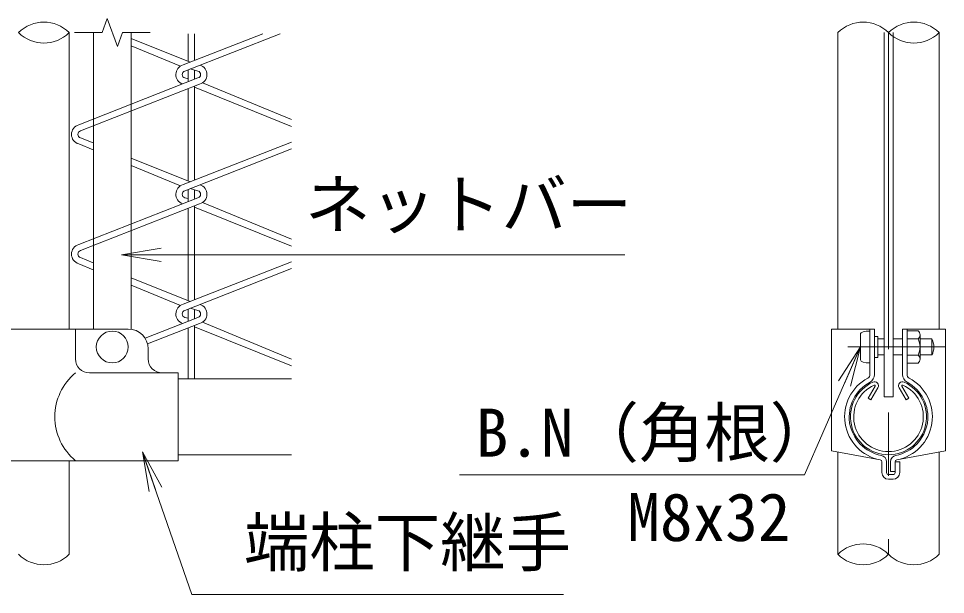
# Model space of a CAD drawing. Units: millimetres, scale not verified. Extents: x -4200 to 4200, y -2970 to 2970.
# Drawn here: x 1158 to 2087, y -51 to 526 of the extents above; entities that cross this region are included whole.
import ezdxf
from ezdxf.enums import TextEntityAlignment as Align

# ---------------------------------------------------------------- set-up
doc = ezdxf.new("R2010")
doc.units = ezdxf.units.MM
doc.header["$LTSCALE"] = 10
doc.linetypes.add('USER1', pattern=[50.8, 31.75, -6.35, 6.35, -6.35])
for name, color, linetype, lineweight in [('0-1_D-BMK', 2, 'USER1', 13), ('0-2_D-STR1', 1, 'Continuous', 18), ('0-3_D-STR-DIM', 7, 'Continuous', 13), ('0-4_0', 7, 'Continuous', 18), ('0-A_D-STR3', 3, 'Continuous', 13), ('0-B_D-STR-TXT', 7, 'Continuous', 13), ('0-C_D-STR2', 7, 'Continuous', 13)]:
    doc.layers.add(name, color=color, linetype=linetype, lineweight=lineweight)
doc.styles.add('ＭＳ ゴシック', font='')
doc.styles.get('ＭＳ ゴシック').set_extended_font_data('MS Gothic')

# ---------------------------------------------------------------- blocks, each defined once
blk = doc.blocks.new('_Open')
at = {"layer": '0-4_0'}
blk.add_line((-10, 1.667), (0, 0), dxfattribs=at)
blk.add_lwpolyline([(-10, -1.667), (0, 0), (-10, 0)], dxfattribs=at)

msp = doc.modelspace()

# ---------------------------------------------------------------- linework, layer by layer
at = {"layer": '0-1_D-BMK'}
for p, q in [((2030.21, 511.99), (2030.21, -11.09)), ((1989.55, 196.81), (2087.31, 196.81))]:
    msp.add_line(p, q, dxfattribs=at)
at = {"layer": '0-2_D-STR1'}
for p, q in [((1208.71, 511.99), (1208.71, 214.81)), ((1979.41, 511.99), (1979.41, 214.81)), ((2081.01, 511.99), (2081.01, 214.81)), ((1317.91, 164.81), (1431.64, 164.81)), ((2016.86, 157.48), (2009.85, 145.32)), ((2019.64, 155.87), (2012.62, 143.72)), ((2040.78, 155.87), (2047.8, 143.72)), ((2043.56, 157.48), (2050.58, 145.32)), ((2009.85, 145.32), (2012.62, 143.72)), ((2050.58, 145.32), (2047.8, 143.72)), ((1317.91, 88.81), (1431.64, 88.81)), ((1979.41, 91.47), (1979.41, -11.09)), ((2081.01, 91.47), (2081.01, -11.09)), ((1208.71, 82.81), (1208.71, -11.09))]:
    msp.add_line(p, q, dxfattribs=at)
for centre, radius, start, end in [((2030.21, 126.81), 38.1, 114.32478, 65.67522), ((2030.21, 126.81), 34.89, 114.32478, 65.67522), ((2016.17, 157.88), 4.01, 330, 114.32478), ((2016.17, 157.88), 0.802, 330, 114.32478), ((2044.25, 157.88), 4.01, 65.67522, 210), ((2044.25, 157.88), 0.802, 65.67522, 210)]:
    msp.add_arc(centre, radius, start, end, dxfattribs=at)
at = {"layer": '0-3_D-STR-DIM'}
msp.add_lwpolyline([(1289.91, 511.99), (1262.17, 511.99), (1257.04, 497.89), (1246.78, 526.08), (1241.65, 511.99), (1213.91, 511.99)], dxfattribs=at)
for centre, start, end in [((1183.31, 486.42), 45.18146, 134.81854), ((2004.81, 486.42), 45.18146, 134.81854), ((2055.61, 486.42), 45.18146, 134.81854), ((1183.31, 537.55), 225.18146, 314.81854), ((2055.61, 537.55), 225.18146, 314.81854), ((2004.81, -36.65), 45.18146, 134.81854), ((1183.31, 14.48), 225.18146, 314.81854), ((2004.81, 14.48), 225.18146, 314.81854), ((2055.61, 14.48), 225.18146, 314.81854)]:
    msp.add_arc(centre, 36.03, start, end, dxfattribs=at)
at = {"layer": '0-A_D-STR3'}
for p, q in [((1232.91, 511.99), (1232.91, 214.81)), ((1270.91, 511.99), (1270.91, 214.59)), ((2025.71, 511.99), (2025.71, 146.81)), ((2034.71, 511.99), (2034.71, 146.81)), ((1096.01, 214.81), (1267.91, 214.81)), ((1215.01, 214.81), (1215.01, 184.81)), ((1973.11, 214.81), (1973.11, 92.64)), ((1973.11, 214.81), (2016.21, 214.81)), ((2011.61, 214.81), (2011.61, 169.16)), ((2016.21, 214.81), (2016.21, 169.16)), ((2044.21, 214.81), (2044.21, 169.16)), ((2044.21, 214.81), (2087.31, 214.81)), ((2048.81, 214.81), (2048.81, 169.16)), ((2087.31, 214.81), (2087.31, 92.64)), ((2002.01, 209.81), (2002.01, 183.81)), ((2019.61, 207.45), (2016.21, 207.45)), ((2019.61, 207.45), (2019.61, 186.18)), ((2019.61, 204.81), (2025.71, 204.81)), ((2034.71, 204.81), (2044.21, 204.81)), ((2059.81, 213.01), (2048.81, 213.01)), ((2059.81, 204.91), (2048.81, 204.91)), ((2061.81, 208.65), (2061.81, 184.74)), ((2061.81, 204.81), (2073.61, 204.81)), ((2073.61, 204.81), (2073.61, 188.81)), ((1287.91, 194.81), (1287.91, 184.81)), ((2019.61, 186.18), (2016.21, 186.18)), ((2019.61, 188.81), (2025.71, 188.81)), ((2034.71, 188.81), (2044.21, 188.81)), ((2059.81, 188.71), (2048.81, 188.71)), ((2061.81, 188.81), (2073.61, 188.81)), ((2059.81, 180.61), (2048.81, 180.61)), ((1317.91, 170.81), (1229.01, 170.81)), ((1317.91, 170.81), (1317.91, 82.81)), ((2025.71, 146.81), (2034.71, 146.81)), ((1973.11, 92.64), (2021.98, 83.59)), ((2087.31, 92.64), (2038.44, 83.59)), ((1317.91, 82.81), (1096.01, 82.81)), ((2023.61, 81.63), (2023.61, 70.81)), ((2028.21, 81.63), (2028.21, 70.81)), ((2032.21, 81.63), (2032.21, 71.81)), ((2036.81, 81.63), (2036.81, 70.81)), ((2036.81, 81.63), (2041.41, 81.63)), ((2041.41, 81.63), (2041.41, 70.81)), ((2030.21, 68.81), (2034.81, 68.81)), ((2032.21, 71.81), (2036.81, 71.81)), ((2030.21, 64.21), (2034.81, 64.21))]:
    msp.add_line(p, q, dxfattribs=at)
msp.add_circle((1251.91, 196.81), 16, dxfattribs=at)
for centre, radius, start, end in [((1267.91, 194.81), 20, 0, 90), ((2044.41, 196.81), 17.4, 332.26063, 27.73937), ((2056.74, 208.96), 5.08, 307.21089, 52.78911), ((2058.61, 196.81), 17, 331.92751, 28.07249), ((2056.71, 184.66), 5.1, 307.42505, 52.57495), ((1229.01, 184.81), 14, 180, 270), ((1301.91, 184.81), 14, 180, 270), ((1251.4, 126.81), 57.1, 129.59418, 230.40582), ((2007.61, 169.16), 4, 298.0884, 0), ((2007.61, 169.16), 8.6, 298.0884, 0), ((2052.81, 169.16), 8.6, 180, 241.9116), ((2052.81, 169.16), 4, 180, 241.9116), ((2030.21, 126.81), 44, 118.0884, 259.22478), ((2030.21, 126.81), 39.4, 118.0884, 259.22478), ((2030.21, 126.81), 39.4, 280.77522, 61.9116), ((2030.21, 126.81), 44, 280.77522, 61.9116), ((2021.61, 81.63), 6.6, 0, 79.22478), ((2038.81, 81.63), 6.6, 100.77522, 180), ((2021.61, 81.63), 2, 0, 79.22478), ((2038.81, 81.63), 2, 100.77522, 180), ((2030.21, 70.81), 6.6, 180, 270), ((2030.21, 70.81), 2, 180, 270), ((2034.81, 70.81), 6.6, 270, 0), ((2034.81, 70.81), 2, 270, 0)]:
    msp.add_arc(centre, radius, start, end, dxfattribs=at)
for centre, start_param, end_param in [((2011.61, 209.81), 1.570796, 3.141593), ((2011.61, 183.81), 3.141593, 4.712389)]:
    msp.add_ellipse(centre, major_axis=(9.6, 0), ratio=0.3125, start_param=start_param, end_param=end_param, dxfattribs=at)
at = {"layer": '0-B_D-STR-TXT'}
msp.add_line((1765.73, 289.33), (1263.08, 289.33), dxfattribs=at)
for points in [[(1600, 68.48), (1946.07, 68.48), (2001.21, 194.98)], [(1704.44, -51.31), (1331.69, -51.31), (1282.69, 89.85)]]:
    msp.add_lwpolyline(points, dxfattribs=at)
at = {"layer": '0-C_D-STR2'}
for p, q in [((1270.87, 506.08), (1330.03, 482.36)), ((1322.95, 479.58), (1402.72, 510.88)), ((1324.66, 473.41), (1420.14, 510.88)), ((1328.03, 483.16), (1328.03, 510.88)), ((1334.43, 484.08), (1334.43, 510.88)), ((1270.87, 498.63), (1320.15, 478.31)), ((1328.03, 462.64), (1328.03, 474.35)), ((1330.11, 475.55), (1337.79, 473.41)), ((1334.43, 465.54), (1334.43, 474.35)), ((1218.3, 419.58), (1337.79, 466.47)), ((1328.03, 465.54), (1324.66, 466.47)), ((1220.01, 413.41), (1339.51, 460.31)), ((1328.03, 363.16), (1328.03, 455.8)), ((1334.43, 364.08), (1334.43, 458.32)), ((1431.64, 417.79), (1334.43, 457.12)), ((1431.64, 424.74), (1342.3, 461.57)), ((1218.3, 400.31), (1232.87, 394.3)), ((1220.01, 406.47), (1232.87, 401.32)), ((1322.95, 359.58), (1431.64, 402.23)), ((1324.66, 353.41), (1431.64, 395.39)), ((1270.87, 386.08), (1330.03, 362.36)), ((1270.87, 378.63), (1320.15, 358.31)), ((1328.03, 342.64), (1328.03, 354.35)), ((1330.11, 355.55), (1337.79, 353.41)), ((1334.43, 345.54), (1334.43, 354.35)), ((1218.3, 299.58), (1337.79, 346.47)), ((1328.03, 345.54), (1324.66, 346.47)), ((1220.01, 293.41), (1339.51, 340.31)), ((1328.03, 243.16), (1328.03, 335.8)), ((1334.43, 244.08), (1334.43, 338.32)), ((1431.64, 297.79), (1334.43, 337.12)), ((1431.64, 304.74), (1342.3, 341.57)), ((1218.3, 280.31), (1232.87, 274.3)), ((1220.01, 286.47), (1232.87, 281.32)), ((1322.95, 239.58), (1431.64, 282.23)), ((1324.66, 233.41), (1431.64, 275.39)), ((1270.87, 266.08), (1330.03, 242.36)), ((1270.87, 258.63), (1320.15, 238.31)), ((1328.03, 222.64), (1328.03, 234.73)), ((1330.11, 235.55), (1337.79, 233.41)), ((1334.43, 225.15), (1334.43, 234.35)), ((1284.72, 205.65), (1337.79, 226.47)), ((1328.03, 225.54), (1324.66, 226.47)), ((1287.27, 199.81), (1339.51, 220.31)), ((1328.03, 164.81), (1328.03, 215.8)), ((1334.43, 164.81), (1334.43, 218.32)), ((1431.64, 177.79), (1334.43, 217.12)), ((1431.64, 184.74), (1342.3, 221.57))]:
    msp.add_line(p, q, dxfattribs=at)
for centre, radius, start, end in [((1325.63, 469.94), 10, 105.52411, 251.53809), ((1336.83, 469.94), 10, 285.52411, 71.5381), ((1325.63, 469.94), 3.6, 105.52411, 254.47589), ((1336.83, 469.94), 3.6, 285.52411, 74.47589), ((1220.98, 409.94), 10, 105.52411, 254.47589), ((1220.98, 409.94), 3.6, 105.52411, 254.47589), ((1325.63, 349.94), 10, 105.52411, 251.53809), ((1325.63, 349.94), 3.6, 105.52411, 254.47589), ((1336.83, 349.94), 3.6, 285.52411, 74.47589), ((1336.83, 349.94), 10, 285.52411, 71.5381), ((1220.98, 289.94), 10, 105.52411, 254.47589), ((1220.98, 289.94), 3.6, 105.52411, 254.47589), ((1325.63, 229.94), 10, 105.52411, 251.53809), ((1325.63, 229.94), 3.6, 105.52411, 254.47589), ((1336.83, 229.94), 3.6, 285.52411, 74.47589), ((1336.83, 229.94), 10, 285.52411, 71.5381)]:
    msp.add_arc(centre, radius, start, end, dxfattribs=at)

# ---------------------------------------------------------------- block references
at = {"layer": '0-B_D-STR-TXT', "xscale": 4, "yscale": 4}
for p, rotation in [((1261.08, 289.33), 180), ((2002.01, 196.81), 66.44646), ((1282.04, 91.74), 109.14202)]:
    msp.add_blockref('_Open', p, dxfattribs=dict(at, rotation=rotation))

# ---------------------------------------------------------------- texts
at = {"layer": '0-B_D-STR-TXT', "style": 'ＭＳ ゴシック'}
for s, p in [('ネットバー', (1445.17, 301.29)), ('B.N（角根）', (1616.24, 72.41)), ('M8x32', (1768.32, -12.17)), ('端柱下継手', (1383.88, -37.45))]:
    msp.add_text(s, height=48.09, dxfattribs=at).set_placement(p, align=Align.BOTTOM_LEFT)

doc.saveas('drawing.dxf')
